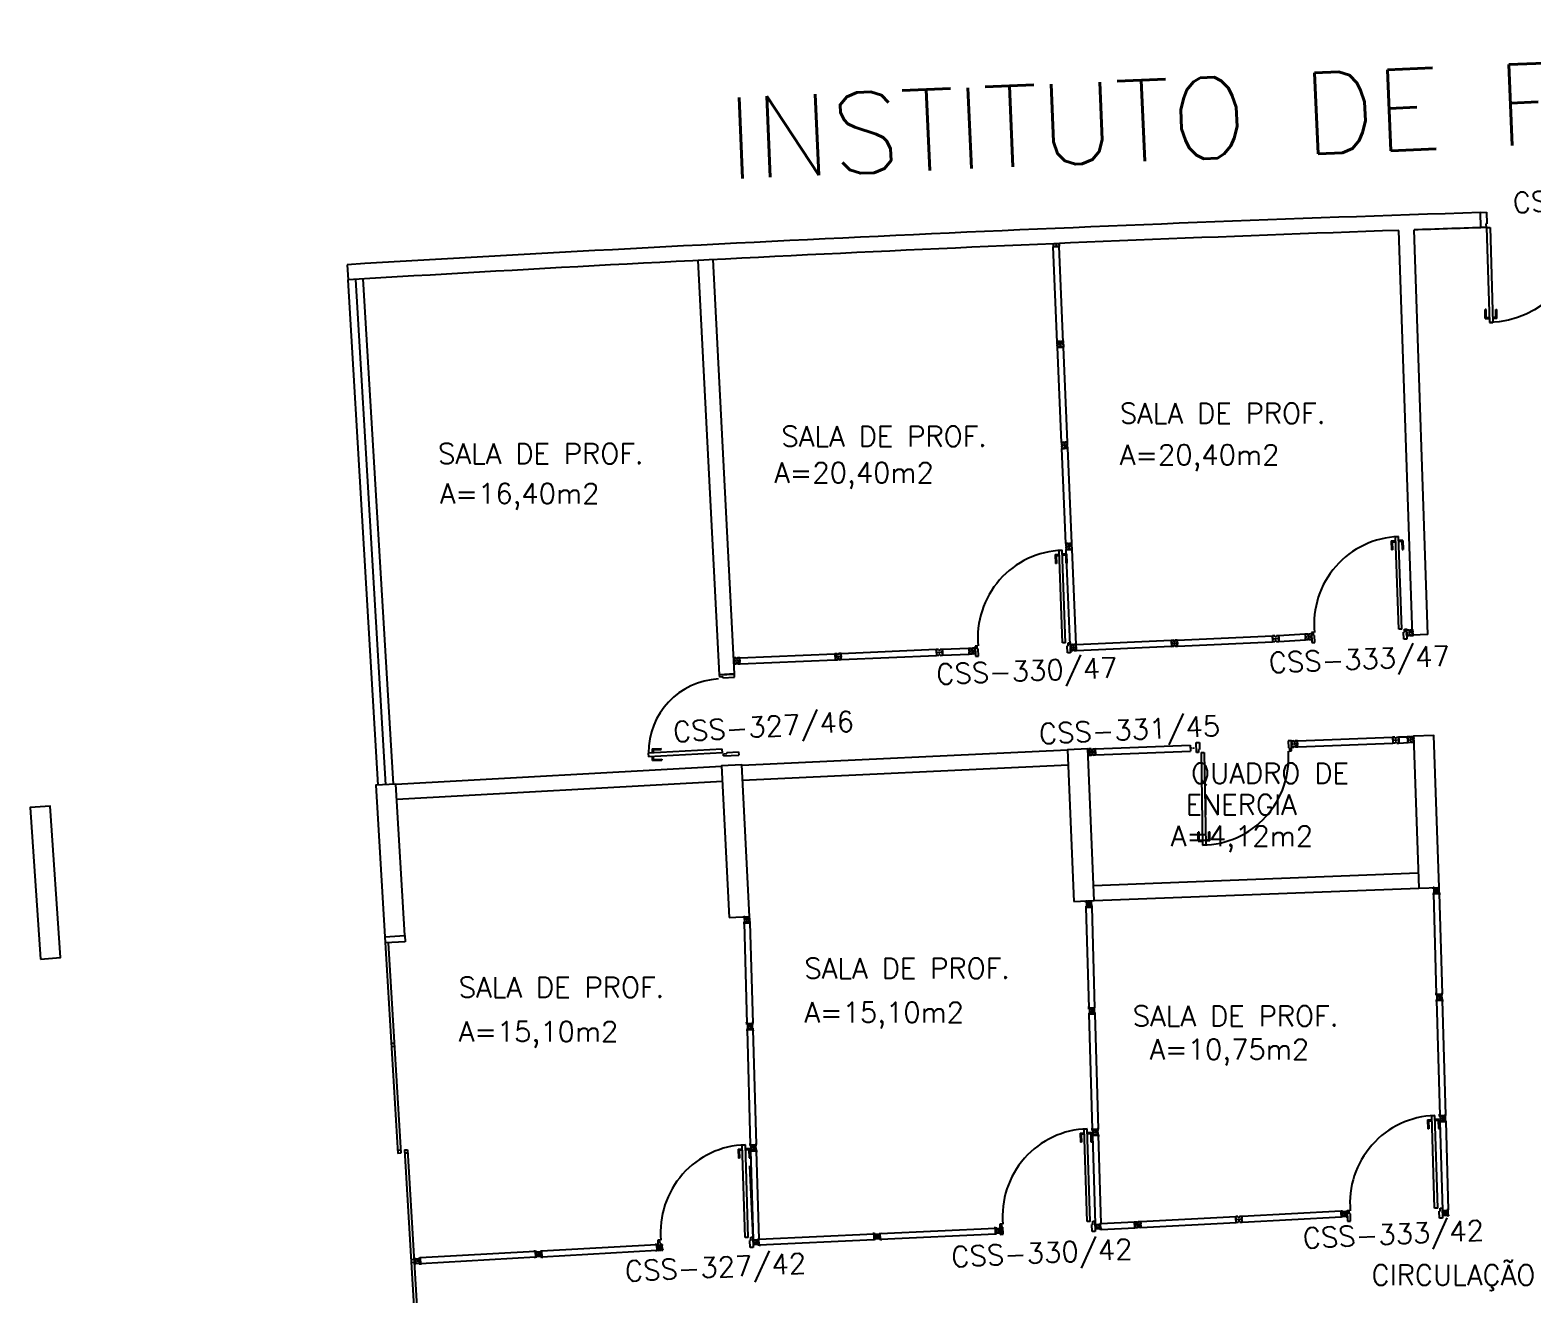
# Model space of a CAD drawing. Extents: x -152 to 150, y 325 to 437.
# Drawn here: x -26.99 to -12.14, y 396.62 to 409.12 of the extents above; entities that cross this region are included whole.
import ezdxf
from ezdxf.enums import TextEntityAlignment as Align

# ---------------------------------------------------------------- set-up
doc = ezdxf.new("R2010")
doc.units = 0
doc.header["$LTSCALE"] = 0.01
doc.header["$MEASUREMENT"] = 0
doc.layers.get('0').update_dxf_attribs({"linetype": 'CONTINUOUS'})
for name, color, linetype in [('ALV', 2, 'CONTINUOUS'), ('AREA', 2, 'CONTINUOUS'), ('DIV', 2, 'CONTINUOUS'), ('ESQ', 1, 'CONTINUOUS'), ('ESTR', 3, 'CONTINUOUS'), ('PORTA', 2, 'CONTINUOUS'), ('TEXTO', 2, 'CONTINUOUS'), ('TEXTO-ENDEREÇO', 2, 'CONTINUOUS'), ('USO', 2, 'CONTINUOUS')]:
    doc.layers.add(name, color=color, linetype=linetype)
doc.styles.add('LEGENDA', font='romans.shx', dxfattribs={"height": 0.2})
doc.styles.add('UNB-100', font='simplex.shx', dxfattribs={"height": 3})
doc.styles.add('UNB-100-1', font='simplex.shx', dxfattribs={"height": 0.2})

# ---------------------------------------------------------------- blocks, each defined once
blk = doc.blocks.new('PILAR-SSC')
blk.add_lwpolyline([(0.003, -27.952), (0.203, -27.952), (0.203, -26.452), (0.003, -26.452)], close=True)
blk = doc.blocks.new('DIVMT-SSC')
for p, q in [((0, 0.005), (0, -0.005)), ((0, -0.005), (0, 0.005)), ((-0.03, -0.03), (-0.03, -0.97)), ((0.006, -0.03), (-0.006, -0.03)), ((-0.005, 0), (0.005, 0)), ((0.005, 0), (-0.005, 0)), ((0.006, -0.02), (0.006, -0.03)), ((0.03, -0.03), (0.03, -0.97)), ((0.03, -0.97), (-0.03, -0.97)), ((-0.006, -0.98), (-0.006, -0.97)), ((-0.006, -0.98), (0.006, -0.98)), ((0.006, -1.001), (-0.006, -1.001)), ((0.005, -0.97), (-0.005, -0.97)), ((0, -0.994), (0, -1.007)), ((0, -1.02), (0, -1.021)), ((0.006, -0.98), (0.006, -0.97))]:
    blk.add_line(p, q)
blk.add_lwpolyline([(0.006, -0.02), (-0.006, -0.02), (0.006, -0.02), (0.006, -0.03), (0.03, -0.03), (0.03, -0.008), (0.02, -0.008), (0.02, 0.008), (0.03, 0.008), (0.03, 0.03), (0.006, 0.03), (0.006, 0.02), (-0.006, 0.02), (-0.006, 0.03), (-0.03, 0.03), (-0.03, 0.008), (-0.02, 0.008), (-0.02, -0.008), (-0.03, -0.008), (-0.03, -0.03), (-0.006, -0.03), (-0.006, -0.02), (-0.006, -0.03)])
blk = doc.blocks.new('PDV2D-SSC')
for p, q in [((-0.148, 0.925), (-0.108, 0.925)), ((-0.148, 0.925), (-0.148, 0.835)), ((-0.138, 0.915), (-0.108, 0.915)), ((-0.138, 0.915), (-0.138, 0.835)), ((-0.106, 0.965), (-0.076, 0.965)), ((-0.106, 0.05), (-0.106, 0.965)), ((-0.076, 0.05), (-0.076, 0.965)), ((-0.034, 0.925), (-0.074, 0.925)), ((-0.044, 0.915), (-0.074, 0.915)), ((-0.044, 0.915), (-0.044, 0.835)), ((-0.034, 0.925), (-0.034, 0.835)), ((-0.138, 0.835), (-0.148, 0.835)), ((-0.044, 0.835), (-0.034, 0.835)), ((-0.95, 0.05), (-0.97, 0.05)), ((-0.97, 0.05), (-0.97, 0.035)), ((-0.97, 0.035), (-0.97, -0.035)), ((-0.95, 0.02), (-0.95, 0.05)), ((-0.95, 0.02), (-0.94, 0.02)), ((-0.94, -0.05), (-0.94, 0.02)), ((-0.076, 0.05), (-0.106, 0.05)), ((-0.051, 0.02), (-0.061, 0.02)), ((-0.061, -0.05), (-0.061, 0.02)), ((-0.051, 0.05), (-0.031, 0.05)), ((-0.051, 0.02), (-0.051, 0.05)), ((-0.031, 0.05), (-0.031, -0.05)), ((-0.97, -0.035), (-0.97, -0.05)), ((-0.97, -0.05), (-0.94, -0.05)), ((-0.031, -0.05), (-0.061, -0.05))]:
    blk.add_line(p, q)
at = {"color": 1}
blk.add_arc((-0.076, 0.1), 0.865, 90, 183.3214, dxfattribs=at)
blk = doc.blocks.new('DIV12-SSC')
for p, q in [((-0.005, 0), (0.005, 0)), ((0, -0.005), (0, 0.005)), ((0.024, 0.019), (0.029, 0.019)), ((0.024, 0.019), (0.024, 0.017)), ((0.024, 0.017), (0.029, 0.017)), ((0.029, 0.03), (0.043, 0.03)), ((0.029, 0.019), (0.029, 0.03)), ((0.029, -0.017), (0.029, 0.017)), ((0.03, 0.029), (1.169, 0.029)), ((0.03, -0.029), (0.03, 0.029)), ((0.043, 0.03), (0.043, 0.029)), ((1.157, 0.03), (1.157, 0.029)), ((1.171, 0.03), (1.157, 0.03)), ((1.169, -0.029), (1.169, 0.029)), ((1.171, 0.019), (1.171, 0.03)), ((1.176, 0.019), (1.171, 0.019)), ((1.176, 0.017), (1.171, 0.017)), ((1.171, -0.017), (1.171, 0.017)), ((1.176, 0.019), (1.176, 0.017)), ((1.195, 0), (1.205, 0)), ((1.2, -0.005), (1.2, 0.005)), ((0.024, -0.017), (0.029, -0.017)), ((0.024, -0.017), (0.024, -0.019)), ((0.024, -0.019), (0.029, -0.019)), ((0.029, -0.031), (0.029, -0.019)), ((0.029, -0.031), (0.043, -0.031)), ((0.03, -0.029), (1.169, -0.029)), ((0.043, -0.029), (0.043, -0.031)), ((1.157, -0.029), (1.157, -0.031)), ((1.171, -0.031), (1.157, -0.031)), ((1.176, -0.017), (1.171, -0.017)), ((1.176, -0.019), (1.171, -0.019)), ((1.171, -0.031), (1.171, -0.019)), ((1.176, -0.017), (1.176, -0.019))]:
    blk.add_line(p, q)
blk = doc.blocks.new('MTDIV-SSC')
for p, q in [((-0.0185, 0.0285), (-0.0285, 0.0285)), ((-0.0285, 0.0185), (-0.0285, 0.0285)), ((-0.0265, 0.0185), (-0.0285, 0.0185)), ((-0.0265, 0.0265), (-0.0185, 0.0265)), ((-0.0265, 0.0235), (-0.0265, 0.0265)), ((-0.0215, 0.0235), (-0.0265, 0.0235)), ((-0.0265, 0.0235), (0.0265, 0.0235)), ((-0.0265, 0.0215), (-0.0235, 0.0215)), ((-0.0265, 0.0185), (-0.0265, 0.0215)), ((-0.0235, 0.0215), (-0.0235, -0.0215)), ((-0.0215, 0.0235), (-0.0215, 0.0215)), ((-0.0215, 0.0215), (0.0215, 0.0215)), ((-0.0215, 0.0195), (-0.0215, -0.0195)), ((-0.0215, 0.0195), (0.0195, 0.0195)), ((-0.0185, 0.0265), (-0.0185, 0.0285)), ((-0.0049, 0), (0.0049, 0)), ((0, -0.0049), (0, 0.0049)), ((0.0195, 0.0095), (0.0115, 0.0095)), ((0.0115, 0.0095), (0.0115, 0.0075)), ((0.0215, 0.0075), (0.0115, 0.0075)), ((0.0135, 0.0075), (0.0135, 0.0055)), ((0.0215, 0.0055), (0.0135, 0.0055)), ((0.0185, 0.0285), (0.0285, 0.0285)), ((0.0185, 0.0265), (0.0185, 0.0285)), ((0.0185, 0.0265), (0.0265, 0.0265)), ((0.0195, 0.0195), (0.0195, 0.0095)), ((0.0215, 0.0235), (0.0265, 0.0235)), ((0.0215, 0.0235), (0.0215, 0.0075)), ((0.0215, 0.0055), (0.0215, -0.0055)), ((0.0265, 0.0215), (0.0235, 0.0215)), ((0.0235, 0.0215), (0.0235, -0.0215)), ((0.0265, 0.0235), (0.0265, 0.0265)), ((0.0265, 0.0185), (0.0265, 0.0215)), ((0.0265, 0.0185), (0.0285, 0.0185)), ((0.0285, 0.0185), (0.0285, 0.0285)), ((-0.0285, -0.0185), (-0.0265, -0.0185)), ((-0.0285, -0.0185), (-0.0285, -0.0285)), ((-0.0185, -0.0285), (-0.0285, -0.0285)), ((-0.0265, -0.0185), (-0.0265, -0.0215)), ((-0.0265, -0.0215), (-0.0235, -0.0215)), ((-0.0215, -0.0235), (-0.0265, -0.0235)), ((-0.0265, -0.0235), (-0.0265, -0.0265)), ((0.0265, -0.0235), (-0.0265, -0.0235)), ((-0.0185, -0.0265), (-0.0265, -0.0265)), ((-0.0215, -0.0195), (0.0195, -0.0195)), ((-0.0215, -0.0215), (-0.0215, -0.0235)), ((-0.0215, -0.0215), (0.0215, -0.0215)), ((-0.0185, -0.0265), (-0.0185, -0.0285)), ((0.0215, -0.0075), (0.0115, -0.0075)), ((0.0115, -0.0075), (0.0115, -0.0095)), ((0.0195, -0.0095), (0.0115, -0.0095)), ((0.0215, -0.0055), (0.0135, -0.0055)), ((0.0135, -0.0055), (0.0135, -0.0075)), ((0.0265, -0.0265), (0.0185, -0.0265)), ((0.0185, -0.0265), (0.0185, -0.0285)), ((0.0185, -0.0285), (0.0285, -0.0285)), ((0.0195, -0.0095), (0.0195, -0.0195)), ((0.0215, -0.0075), (0.0215, -0.0235)), ((0.0215, -0.0235), (0.0265, -0.0235)), ((0.0265, -0.0215), (0.0235, -0.0215)), ((0.0285, -0.0185), (0.0265, -0.0185)), ((0.0265, -0.0185), (0.0265, -0.0215)), ((0.0265, -0.0235), (0.0265, -0.0265)), ((0.0285, -0.0185), (0.0285, -0.0285))]:
    blk.add_line(p, q)
blk = doc.blocks.new('PE80-SSC')
at = {"color": 2}
for p, q in [((0.075, 0), (-0.075, 0)), ((-0.075, -0.03), (-0.075, 0)), ((0.075, 0), (0.075, -0.02)), ((0.777, 0.01), (0.687, 0.01)), ((0.687, 0), (0.687, 0.01)), ((0.777, 0.01), (0.777, -0.03)), ((0.04, -0.03), (-0.075, -0.03)), ((0.075, -0.02), (0.04, -0.02)), ((0.04, -0.03), (0.04, -0.02)), ((0.085, -0.03), (0.817, -0.03)), ((0.085, -0.03), (0.085, -0.065)), ((0.085, -0.065), (0.817, -0.065)), ((0.767, 0), (0.687, 0)), ((0.767, -0.095), (0.687, -0.095)), ((0.687, -0.095), (0.687, -0.105)), ((0.777, -0.105), (0.687, -0.105)), ((0.767, 0), (0.767, -0.03)), ((0.767, -0.095), (0.767, -0.065)), ((0.777, -0.105), (0.777, -0.065)), ((0.817, -0.065), (0.817, -0.03)), ((0.04, -0.771), (-0.075, -0.771)), ((-0.075, -0.771), (-0.075, -0.801)), ((0.075, -0.801), (-0.075, -0.801)), ((0.075, -0.802), (-0.075, -0.802)), ((0.04, -0.771), (0.04, -0.781)), ((0.075, -0.781), (0.04, -0.781)), ((0.075, -0.801), (0.075, -0.781))]:
    blk.add_line(p, q, dxfattribs=at)
at = {"color": 1}
blk.add_arc((0.085, -0.03), 0.731, 270, 357.3429, dxfattribs=at)
blk = doc.blocks.new('A$C73356FFD')
at = {"layer": 'DIV'}
for p, q in [((0.025, 0.03), (0.035, 0.03)), ((0.035, 0.03), (0.025, 0.03)), ((0.03, 0.025), (0.03, 0.035)), ((0.03, 0.035), (0.03, 0.025))]:
    blk.add_line(p, q, dxfattribs=at)
blk.add_lwpolyline([(0.009, 0.036), (0, 0.036), (0, 0.06), (0.022, 0.06), (0.022, 0.05), (0.038, 0.05), (0.038, 0.06), (0.06, 0.06), (0.06, 0.036), (0.05, 0.036), (0.05, 0.024), (0.06, 0.024), (0.06, 0), (0.038, 0), (0.038, 0.01), (0.022, 0.01), (0.022, 0), (0, 0), (0, 0.024), (0.009, 0.024)], close=True, dxfattribs=at)
blk = doc.blocks.new('A$C265F004B')
at = {"linetype": 'Continuous'}
blk.add_blockref('A$C73356FFD', (0, 0), dxfattribs=at)
blk = doc.blocks.new('DIVINI-SSC')
for p, q in [((-0.02, 0), (-0.02, -0.008)), ((-0.02, 0), (0.001, 0)), ((-0.005, 0), (0.005, 0)), ((0, 0.005), (0, -0.005)), ((0.001, 0), (0.02, 0)), ((-0.03, -0.008), (-0.02, -0.008)), ((-0.03, -0.008), (-0.03, -0.028)), ((-0.03, -0.028), (-0.008, -0.028)), ((-0.03, -0.03), (0.03, -0.03)), ((-0.03, -0.975), (-0.03, -0.03)), ((-0.009, -0.03), (-0.027, -0.03)), ((-0.008, -0.019), (0.008, -0.019)), ((-0.008, -0.019), (-0.008, -0.028)), ((-0.006, -0.021), (-0.006, -0.03)), ((0.006, -0.021), (-0.006, -0.021)), ((-0.006, -0.023), (-0.006, -0.027)), ((-0.004, -0.021), (0.004, -0.021)), ((0.006, -0.021), (0.006, -0.03)), ((0.006, -0.023), (0.006, -0.027)), ((0.008, -0.019), (0.008, -0.028)), ((0.03, -0.028), (0.008, -0.028)), ((0.009, -0.03), (0.027, -0.03)), ((0.02, 0), (0.02, -0.008)), ((0.03, -0.008), (0.02, -0.008)), ((0.03, -0.008), (0.03, -0.028)), ((0.03, -0.975), (0.03, -0.03)), ((-0.03, -0.975), (0.03, -0.975)), ((-0.009, -0.975), (-0.027, -0.975)), ((-0.006, -0.985), (-0.006, -0.975)), ((0.006, -0.985), (-0.006, -0.985)), ((0.006, -1.01), (-0.006, -1.01)), ((0, -0.985), (0, -0.988)), ((0, -1.003), (0, -1.018)), ((0.004, -0.951), (0.004, -0.953)), ((0.006, -0.985), (0.006, -0.975)), ((0.03, -0.975), (0.009, -0.975)), ((0.009, -0.975), (0.027, -0.975))]:
    blk.add_line(p, q)
blk = doc.blocks.new('A$C282A6B1B')
at = {"linetype": 'Continuous'}
blk.add_blockref('A$C73356FFD', (0, 0), dxfattribs=at)
blk = doc.blocks.new('PTDP-SSC')
at = {"color": 2}
for p, q in [((0.055, 1.015), (0.09, 1.015)), ((0.055, 0.075), (0.055, 1.015)), ((0.09, 0.075), (0.09, 1.015)), ((1.91, 0.075), (1.91, 1.015)), ((1.945, 1.015), (1.91, 1.015)), ((1.945, 0.075), (1.945, 1.015)), ((0.05, 0.075), (0, 0.075)), ((0, 0.075), (0, -0.075)), ((0.05, 0.04), (0.05, 0.075)), ((0.06, 0.04), (0.05, 0.04)), ((0.055, 0.075), (0.09, 0.075)), ((0.06, -0.075), (0.06, 0.04)), ((1.945, 0.075), (1.91, 0.075)), ((1.94, -0.075), (1.94, 0.04)), ((1.94, 0.04), (1.95, 0.04)), ((1.95, 0.04), (1.95, 0.075)), ((1.95, 0.075), (2, 0.075)), ((2, 0.075), (2, -0.075)), ((0, -0.075), (0.06, -0.075)), ((2, -0.075), (1.94, -0.075))]:
    blk.add_line(p, q, dxfattribs=at)
at = {"color": 1}
for centre, start, end in [((0.055, 0.075), 0, 90), ((1.945, 0.075), 90, 180)]:
    blk.add_arc(centre, 0.94, start, end, dxfattribs=at)

msp = doc.modelspace()

# ---------------------------------------------------------------- linework, layer by layer
at = {"layer": 'ALV'}
for p, q in [((-12.654, 407.164), (-12.658, 407.314)), ((-13.329, 403.139), (-13.465, 407.137)), ((-13.179, 403.144), (-13.315, 407.142)), ((-23.854, 406.798), (-23.845, 406.649)), ((-20.177, 402.748), (-20.386, 406.841)), ((-20.027, 402.756), (-20.237, 406.849)), ((-13.179, 403.144), (-13.329, 403.139)), ((-20.027, 402.756), (-20.177, 402.748)), ((-19.957, 401.856), (-16.739, 402.007)), ((-23.373, 401.668), (-20.156, 401.846)), ((-19.949, 401.707), (-16.732, 401.857)), ((-23.364, 401.518), (-20.148, 401.696)), ((-16.481, 400.667), (-13.274, 400.79)), ((-16.475, 400.517), (-13.269, 400.64))]:
    msp.add_line(p, q, dxfattribs=at)
for radius, start, end in [(407.019, 91.84742, 93.42516), (406.869, 91.96176, 93.42516), (406.869, 91.84747, 91.94064)]:
    msp.add_arc((0.463, 0.506), radius, start, end, dxfattribs=at)
at = {"layer": 'DIV'}
for p, q in [((-14.691, 403.133), (-14.713, 403.132)), ((-14.712, 403.108), (-14.713, 403.132)), ((-14.703, 403.108), (-14.712, 403.108)), ((-14.702, 403.096), (-14.712, 403.096)), ((-14.712, 403.096), (-14.711, 403.072)), ((-14.703, 403.108), (-14.702, 403.096)), ((-14.691, 403.133), (-14.691, 403.123)), ((-14.675, 403.124), (-14.691, 403.123)), ((-14.673, 403.084), (-14.689, 403.083)), ((-14.689, 403.073), (-14.689, 403.083)), ((-14.677, 403.103), (-14.687, 403.103)), ((-14.687, 403.103), (-14.677, 403.103)), ((-14.682, 403.108), (-14.682, 403.098)), ((-14.682, 403.098), (-14.682, 403.108)), ((-14.675, 403.134), (-14.653, 403.135)), ((-14.675, 403.134), (-14.675, 403.124)), ((-14.673, 403.074), (-14.673, 403.084)), ((-14.662, 403.11), (-14.652, 403.111)), ((-14.662, 403.11), (-14.652, 403.111)), ((-14.662, 403.11), (-14.661, 403.098)), ((-14.661, 403.098), (-14.662, 403.11)), ((-14.661, 403.098), (-14.652, 403.099)), ((-14.661, 403.098), (-14.652, 403.099)), ((-14.653, 403.135), (-14.389, 403.151)), ((-14.653, 403.135), (-14.652, 403.111)), ((-14.653, 403.135), (-14.651, 403.075)), ((-14.652, 403.11), (-14.652, 403.1)), ((-14.651, 403.075), (-14.652, 403.099)), ((-14.652, 403.096), (-14.651, 403.078)), ((-14.651, 403.075), (-14.652, 403.096)), ((-14.651, 403.075), (-14.387, 403.091)), ((-14.389, 403.151), (-14.387, 403.091)), ((-14.379, 403.127), (-14.388, 403.127)), ((-14.388, 403.126), (-14.388, 403.116)), ((-14.378, 403.115), (-14.388, 403.115)), ((-14.378, 403.115), (-14.379, 403.127)), ((-14.364, 403.122), (-14.351, 403.123)), ((-14.358, 403.129), (-14.357, 403.116)), ((-14.338, 403.123), (-14.337, 403.123)), ((-18.013, 402.998), (-18.035, 402.997)), ((-18.034, 402.973), (-18.035, 402.997)), ((-18.025, 402.973), (-18.034, 402.973)), ((-18.024, 402.961), (-18.034, 402.961)), ((-18.034, 402.961), (-18.033, 402.937)), ((-18.011, 402.938), (-18.033, 402.937)), ((-18.025, 402.973), (-18.024, 402.961)), ((-18.013, 402.998), (-18.013, 402.988)), ((-17.997, 402.989), (-18.013, 402.988)), ((-17.995, 402.949), (-18.011, 402.948)), ((-18.011, 402.938), (-18.011, 402.948)), ((-17.999, 402.968), (-18.009, 402.968)), ((-18.009, 402.968), (-17.999, 402.968)), ((-18.004, 402.973), (-18.004, 402.963)), ((-18.004, 402.963), (-18.004, 402.973)), ((-17.997, 402.999), (-17.997, 402.989)), ((-17.997, 402.999), (-17.975, 402.999)), ((-17.995, 402.939), (-17.995, 402.949)), ((-17.995, 402.939), (-17.973, 402.94)), ((-17.984, 402.975), (-17.974, 402.976)), ((-17.984, 402.975), (-17.974, 402.976)), ((-17.984, 402.975), (-17.983, 402.963)), ((-17.983, 402.963), (-17.984, 402.975)), ((-17.983, 402.963), (-17.974, 402.964)), ((-17.983, 402.963), (-17.974, 402.964)), ((-17.975, 402.999), (-17.712, 403.011)), ((-17.975, 402.999), (-17.974, 402.976)), ((-17.975, 402.999), (-17.973, 402.94)), ((-17.974, 402.975), (-17.974, 402.965)), ((-17.973, 402.94), (-17.974, 402.964)), ((-17.974, 402.961), (-17.973, 402.943)), ((-17.973, 402.94), (-17.974, 402.961)), ((-17.973, 402.94), (-17.709, 402.951)), ((-17.712, 403.011), (-17.709, 402.951)), ((-17.701, 402.988), (-17.711, 402.987)), ((-17.711, 402.986), (-17.71, 402.976)), ((-17.701, 402.976), (-17.71, 402.975)), ((-17.701, 402.976), (-17.701, 402.988)), ((-17.687, 402.982), (-17.673, 402.983)), ((-17.68, 402.989), (-17.68, 402.976)), ((-17.661, 402.983), (-17.66, 402.983)), ((-14.689, 403.073), (-14.711, 403.072)), ((-14.673, 403.074), (-14.651, 403.075)), ((-13.505, 402.132), (-13.527, 402.131)), ((-13.526, 402.107), (-13.527, 402.131)), ((-13.516, 402.107), (-13.526, 402.107)), ((-13.525, 402.095), (-13.524, 402.071)), ((-13.516, 402.095), (-13.525, 402.095)), ((-13.502, 402.072), (-13.524, 402.071)), ((-13.516, 402.107), (-13.516, 402.095)), ((-13.505, 402.132), (-13.504, 402.122)), ((-13.488, 402.122), (-13.504, 402.122)), ((-13.502, 402.072), (-13.503, 402.082)), ((-13.487, 402.082), (-13.503, 402.082)), ((-13.501, 402.102), (-13.49, 402.102)), ((-13.49, 402.102), (-13.501, 402.102)), ((-13.495, 402.097), (-13.496, 402.107)), ((-13.496, 402.107), (-13.495, 402.097)), ((-13.489, 402.132), (-13.467, 402.133)), ((-13.489, 402.132), (-13.488, 402.122)), ((-13.486, 402.072), (-13.487, 402.082)), ((-13.486, 402.072), (-13.464, 402.073)), ((-13.475, 402.109), (-13.466, 402.109)), ((-13.475, 402.097), (-13.475, 402.109)), ((-13.475, 402.109), (-13.466, 402.109)), ((-13.475, 402.109), (-13.475, 402.097)), ((-13.475, 402.097), (-13.465, 402.097)), ((-13.475, 402.097), (-13.465, 402.097)), ((-13.467, 402.133), (-13.379, 402.136)), ((-13.467, 402.133), (-13.464, 402.073)), ((-13.467, 402.133), (-13.466, 402.109)), ((-13.466, 402.108), (-13.465, 402.098)), ((-13.464, 402.073), (-13.465, 402.097)), ((-13.464, 402.073), (-13.465, 402.094)), ((-13.465, 402.094), (-13.464, 402.076)), ((-13.464, 402.073), (-13.374, 402.077)), ((-13.379, 402.136), (-13.377, 402.077)), ((-16.504, 402.017), (-16.526, 402.016)), ((-16.525, 401.992), (-16.526, 402.016)), ((-16.515, 401.992), (-16.525, 401.992)), ((-16.515, 401.98), (-16.524, 401.98)), ((-16.524, 401.98), (-16.523, 401.956)), ((-16.501, 401.957), (-16.523, 401.956)), ((-16.515, 401.992), (-16.515, 401.98)), ((-16.504, 402.017), (-16.503, 402.007)), ((-16.487, 402.007), (-16.503, 402.007)), ((-16.486, 401.967), (-16.502, 401.967)), ((-16.501, 401.957), (-16.502, 401.967)), ((-16.489, 401.987), (-16.5, 401.987)), ((-16.5, 401.987), (-16.489, 401.987)), ((-16.495, 401.992), (-16.494, 401.982)), ((-16.494, 401.982), (-16.495, 401.992)), ((-16.488, 402.017), (-16.466, 402.018)), ((-16.488, 402.017), (-16.487, 402.007)), ((-16.485, 401.957), (-16.486, 401.967)), ((-16.485, 401.957), (-16.463, 401.958)), ((-16.474, 401.994), (-16.474, 401.982)), ((-16.474, 401.994), (-16.465, 401.994)), ((-16.474, 401.982), (-16.474, 401.994)), ((-16.474, 401.994), (-16.465, 401.994)), ((-16.474, 401.982), (-16.464, 401.982)), ((-16.474, 401.982), (-16.464, 401.982)), ((-16.466, 402.018), (-16.465, 401.994)), ((-16.466, 402.018), (-16.463, 401.958)), ((-16.465, 401.993), (-16.464, 401.983)), ((-16.463, 401.958), (-16.464, 401.982)), ((-16.464, 401.979), (-16.464, 401.961)), ((-16.463, 401.958), (-16.464, 401.979)), ((-13.126, 400.588), (-13.126, 400.574)), ((-13.126, 400.588), (-13.114, 400.588)), ((-13.124, 400.574), (-13.126, 400.574)), ((-13.124, 400.586), (-13.067, 400.588)), ((-13.124, 400.586), (-13.095, 399.593)), ((-13.114, 400.593), (-13.114, 400.588)), ((-13.112, 400.593), (-13.114, 400.593)), ((-13.112, 400.593), (-13.112, 400.588)), ((-13.112, 400.588), (-13.079, 400.589)), ((-13.102, 400.617), (-13.091, 400.618)), ((-13.102, 400.617), (-13.091, 400.618)), ((-13.097, 400.623), (-13.096, 400.612)), ((-13.096, 400.612), (-13.097, 400.623)), ((-13.079, 400.594), (-13.079, 400.589)), ((-13.077, 400.594), (-13.079, 400.594)), ((-13.077, 400.594), (-13.077, 400.589)), ((-13.077, 400.589), (-13.065, 400.59)), ((-13.073, 400.636), (-13.068, 400.637)), ((-13.073, 400.636), (-13.073, 400.634)), ((-13.073, 400.634), (-13.068, 400.635)), ((-13.073, 400.601), (-13.068, 400.602)), ((-13.073, 400.601), (-13.073, 400.599)), ((-13.073, 400.599), (-13.068, 400.6)), ((-13.068, 400.637), (-13.069, 400.649)), ((-13.068, 400.602), (-13.068, 400.635)), ((-13.067, 400.588), (-13.068, 400.6)), ((-13.067, 400.588), (-13.038, 399.595)), ((-13.065, 400.575), (-13.067, 400.575)), ((-13.065, 400.59), (-13.065, 400.575)), ((-16.558, 400.452), (-16.546, 400.452)), ((-16.558, 400.452), (-16.558, 400.438)), ((-16.556, 400.438), (-16.558, 400.438)), ((-16.556, 400.45), (-16.499, 400.452)), ((-16.556, 400.45), (-16.527, 399.458)), ((-16.544, 400.458), (-16.546, 400.457)), ((-16.546, 400.457), (-16.546, 400.452)), ((-16.544, 400.458), (-16.544, 400.453)), ((-16.544, 400.453), (-16.511, 400.453)), ((-16.533, 400.481), (-16.523, 400.482)), ((-16.533, 400.481), (-16.523, 400.482)), ((-16.528, 400.476), (-16.528, 400.487)), ((-16.528, 400.487), (-16.528, 400.476)), ((-16.509, 400.459), (-16.511, 400.458)), ((-16.511, 400.458), (-16.511, 400.453)), ((-16.509, 400.459), (-16.509, 400.454)), ((-16.509, 400.454), (-16.497, 400.454)), ((-16.505, 400.501), (-16.505, 400.499)), ((-16.505, 400.501), (-16.5, 400.501)), ((-16.505, 400.499), (-16.5, 400.499)), ((-16.504, 400.466), (-16.504, 400.464)), ((-16.504, 400.466), (-16.499, 400.466)), ((-16.504, 400.464), (-16.499, 400.464)), ((-16.5, 400.501), (-16.501, 400.513)), ((-16.499, 400.466), (-16.5, 400.499)), ((-16.499, 400.452), (-16.499, 400.464)), ((-16.499, 400.452), (-16.47, 399.459)), ((-16.497, 400.44), (-16.499, 400.439)), ((-16.497, 400.454), (-16.497, 400.44)), ((-19.936, 400.299), (-19.924, 400.299)), ((-19.936, 400.299), (-19.936, 400.284)), ((-19.934, 400.284), (-19.936, 400.284)), ((-19.934, 400.297), (-19.877, 400.298)), ((-19.934, 400.297), (-19.905, 399.304)), ((-19.922, 400.304), (-19.924, 400.304)), ((-19.924, 400.304), (-19.924, 400.299)), ((-19.922, 400.304), (-19.922, 400.299)), ((-19.922, 400.299), (-19.889, 400.3)), ((-19.912, 400.328), (-19.902, 400.328)), ((-19.912, 400.328), (-19.902, 400.328)), ((-19.906, 400.323), (-19.907, 400.333)), ((-19.907, 400.333), (-19.906, 400.323)), ((-19.887, 400.305), (-19.889, 400.305)), ((-19.889, 400.305), (-19.889, 400.3)), ((-19.887, 400.305), (-19.887, 400.3)), ((-19.887, 400.3), (-19.875, 400.3)), ((-19.884, 400.347), (-19.883, 400.345)), ((-19.884, 400.347), (-19.879, 400.347)), ((-19.883, 400.345), (-19.878, 400.345)), ((-19.883, 400.312), (-19.883, 400.31)), ((-19.883, 400.312), (-19.878, 400.312)), ((-19.883, 400.31), (-19.878, 400.31)), ((-19.879, 400.347), (-19.879, 400.359)), ((-19.878, 400.312), (-19.878, 400.345)), ((-19.877, 400.298), (-19.878, 400.31)), ((-19.877, 400.298), (-19.848, 399.306)), ((-19.875, 400.286), (-19.877, 400.286)), ((-19.875, 400.3), (-19.875, 400.286)), ((-13.096, 399.606), (-13.098, 399.606)), ((-13.097, 399.591), (-13.098, 399.606)), ((-13.097, 399.591), (-13.085, 399.592)), ((-13.095, 399.593), (-13.038, 399.595)), ((-13.085, 399.587), (-13.085, 399.592)), ((-13.083, 399.587), (-13.085, 399.587)), ((-13.083, 399.592), (-13.05, 399.593)), ((-13.083, 399.587), (-13.083, 399.592)), ((-13.071, 399.564), (-13.061, 399.564)), ((-13.066, 399.569), (-13.066, 399.559)), ((-13.05, 399.588), (-13.05, 399.593)), ((-13.048, 399.588), (-13.05, 399.588)), ((-13.048, 399.593), (-13.036, 399.593)), ((-13.048, 399.588), (-13.048, 399.593)), ((-13.037, 399.607), (-13.039, 399.607)), ((-13.036, 399.593), (-13.037, 399.607)), ((-16.529, 399.455), (-16.529, 399.47)), ((-16.527, 399.47), (-16.529, 399.47)), ((-16.529, 399.455), (-16.517, 399.456)), ((-16.527, 399.458), (-16.47, 399.459)), ((-16.517, 399.451), (-16.517, 399.456)), ((-16.515, 399.451), (-16.517, 399.451)), ((-16.515, 399.456), (-16.482, 399.457)), ((-16.515, 399.451), (-16.515, 399.456)), ((-16.503, 399.428), (-16.493, 399.428)), ((-16.498, 399.433), (-16.498, 399.423)), ((-16.482, 399.452), (-16.482, 399.457)), ((-16.48, 399.452), (-16.482, 399.452)), ((-16.48, 399.452), (-16.48, 399.457)), ((-16.48, 399.457), (-16.468, 399.457)), ((-16.468, 399.472), (-16.47, 399.472)), ((-16.468, 399.457), (-16.468, 399.472)), ((-19.907, 399.302), (-19.908, 399.316)), ((-19.906, 399.316), (-19.908, 399.316)), ((-19.907, 399.302), (-19.895, 399.302)), ((-19.905, 399.304), (-19.848, 399.306)), ((-19.895, 399.297), (-19.895, 399.302)), ((-19.893, 399.297), (-19.895, 399.297)), ((-19.893, 399.302), (-19.86, 399.303)), ((-19.893, 399.297), (-19.893, 399.302)), ((-19.881, 399.274), (-19.871, 399.275)), ((-19.876, 399.28), (-19.876, 399.269)), ((-19.86, 399.298), (-19.86, 399.303)), ((-19.858, 399.298), (-19.86, 399.298)), ((-19.858, 399.303), (-19.846, 399.304)), ((-19.858, 399.298), (-19.858, 399.303)), ((-19.847, 399.318), (-19.849, 399.318)), ((-19.846, 399.304), (-19.847, 399.318)), ((-13.063, 398.392), (-13.063, 398.406)), ((-13.061, 398.406), (-13.063, 398.406)), ((-13.063, 398.392), (-13.051, 398.392)), ((-13.061, 398.394), (-13.004, 398.396)), ((-13.061, 398.335), (-13.049, 398.335)), ((-13.061, 398.335), (-13.061, 398.32)), ((-13.059, 398.333), (-13.002, 398.335)), ((-13.059, 398.333), (-13.034, 397.46)), ((-13.051, 398.387), (-13.051, 398.392)), ((-13.049, 398.387), (-13.051, 398.387)), ((-13.048, 398.34), (-13.05, 398.34)), ((-13.05, 398.34), (-13.049, 398.335)), ((-13.049, 398.392), (-13.016, 398.393)), ((-13.049, 398.387), (-13.049, 398.392)), ((-13.048, 398.34), (-13.047, 398.335)), ((-13.047, 398.335), (-13.014, 398.336)), ((-13.037, 398.364), (-13.027, 398.364)), ((-13.037, 398.364), (-13.027, 398.364)), ((-13.032, 398.369), (-13.032, 398.359)), ((-13.032, 398.369), (-13.032, 398.359)), ((-13.016, 398.388), (-13.016, 398.393)), ((-13.014, 398.388), (-13.016, 398.388)), ((-13.013, 398.341), (-13.015, 398.341)), ((-13.015, 398.341), (-13.014, 398.336)), ((-13.014, 398.393), (-13.002, 398.394)), ((-13.014, 398.388), (-13.014, 398.393)), ((-13.013, 398.341), (-13.012, 398.336)), ((-13.012, 398.336), (-13, 398.337)), ((-13.002, 398.408), (-13.004, 398.408)), ((-13.002, 398.394), (-13.002, 398.408)), ((-13.002, 398.335), (-12.978, 397.462)), ((-13, 398.337), (-13, 398.322)), ((-16.493, 398.27), (-16.495, 398.27)), ((-16.495, 398.256), (-16.495, 398.27)), ((-16.495, 398.256), (-16.483, 398.256)), ((-16.493, 398.258), (-16.436, 398.26)), ((-16.493, 398.199), (-16.493, 398.185)), ((-16.493, 398.199), (-16.481, 398.199)), ((-16.491, 398.185), (-16.493, 398.185)), ((-16.491, 398.197), (-16.434, 398.199)), ((-16.491, 398.197), (-16.466, 397.324)), ((-16.483, 398.251), (-16.483, 398.256)), ((-16.481, 398.251), (-16.483, 398.251)), ((-16.482, 398.204), (-16.481, 398.199)), ((-16.48, 398.204), (-16.482, 398.204)), ((-16.481, 398.256), (-16.448, 398.257)), ((-16.481, 398.251), (-16.481, 398.256)), ((-16.48, 398.204), (-16.479, 398.199)), ((-16.479, 398.199), (-16.446, 398.2)), ((-16.469, 398.228), (-16.459, 398.228)), ((-16.469, 398.228), (-16.459, 398.228)), ((-16.464, 398.233), (-16.464, 398.223)), ((-16.464, 398.233), (-16.464, 398.223)), ((-16.448, 398.252), (-16.448, 398.257)), ((-16.446, 398.252), (-16.448, 398.252)), ((-16.447, 398.205), (-16.446, 398.2)), ((-16.445, 398.205), (-16.447, 398.205)), ((-16.446, 398.257), (-16.434, 398.258)), ((-16.446, 398.252), (-16.446, 398.257)), ((-16.445, 398.205), (-16.444, 398.2)), ((-16.444, 398.2), (-16.432, 398.201)), ((-16.434, 398.272), (-16.436, 398.272)), ((-16.434, 398.258), (-16.434, 398.272)), ((-16.434, 398.199), (-16.409, 397.326)), ((-16.432, 398.186), (-16.434, 398.186)), ((-16.432, 398.201), (-16.432, 398.186)), ((-13.059, 398.321), (-13.061, 398.32)), ((-13, 398.322), (-13.002, 398.322)), ((-19.872, 398.117), (-19.874, 398.117)), ((-19.873, 398.103), (-19.874, 398.117)), ((-19.873, 398.103), (-19.861, 398.103)), ((-19.872, 398.046), (-19.871, 398.031)), ((-19.872, 398.046), (-19.86, 398.046)), ((-19.871, 398.105), (-19.814, 398.106)), ((-19.869, 398.031), (-19.871, 398.031)), ((-19.87, 398.044), (-19.813, 398.045)), ((-19.87, 398.044), (-19.845, 397.171)), ((-19.861, 398.098), (-19.861, 398.103)), ((-19.859, 398.098), (-19.861, 398.098)), ((-19.86, 398.051), (-19.86, 398.046)), ((-19.858, 398.051), (-19.86, 398.051)), ((-19.859, 398.103), (-19.826, 398.104)), ((-19.859, 398.098), (-19.859, 398.103)), ((-19.858, 398.051), (-19.858, 398.046)), ((-19.858, 398.046), (-19.825, 398.047)), ((-19.847, 398.075), (-19.837, 398.075)), ((-19.847, 398.075), (-19.837, 398.075)), ((-19.842, 398.08), (-19.842, 398.07)), ((-19.842, 398.08), (-19.842, 398.07)), ((-19.826, 398.099), (-19.826, 398.104)), ((-19.824, 398.099), (-19.826, 398.099)), ((-19.825, 398.052), (-19.825, 398.047)), ((-19.823, 398.052), (-19.825, 398.052)), ((-19.824, 398.104), (-19.812, 398.104)), ((-19.824, 398.099), (-19.824, 398.104)), ((-19.823, 398.052), (-19.823, 398.047)), ((-19.823, 398.047), (-19.811, 398.047)), ((-19.813, 398.119), (-19.815, 398.119)), ((-19.812, 398.104), (-19.813, 398.119)), ((-19.813, 398.045), (-19.788, 397.173)), ((-19.81, 398.033), (-19.812, 398.033)), ((-19.811, 398.047), (-19.81, 398.033)), ((-19.881, 397.896), (-19.847, 397.189)), ((-15.017, 397.4), (-14.035, 397.452)), ((-14.033, 397.392), (-14.035, 397.452)), ((-13.023, 397.46), (-13.025, 397.46)), ((-12.988, 397.461), (-12.99, 397.461)), ((-16.469, 397.348), (-16.471, 397.348)), ((-16.41, 397.326), (-16.076, 397.345)), ((-16.073, 397.285), (-16.076, 397.345)), ((-16.065, 397.321), (-16.074, 397.321)), ((-16.074, 397.31), (-16.074, 397.32)), ((-16.064, 397.309), (-16.074, 397.309)), ((-16.065, 397.321), (-16.064, 397.309)), ((-16.051, 397.316), (-16.037, 397.317)), ((-16.043, 397.31), (-16.044, 397.322)), ((-16.025, 397.317), (-16.023, 397.317)), ((-15.055, 397.398), (-15.077, 397.397)), ((-15.076, 397.373), (-15.077, 397.397)), ((-15.066, 397.373), (-15.076, 397.373)), ((-15.075, 397.361), (-15.074, 397.337)), ((-15.066, 397.361), (-15.075, 397.361)), ((-15.052, 397.338), (-15.074, 397.337)), ((-15.066, 397.361), (-15.066, 397.373)), ((-15.055, 397.398), (-15.055, 397.388)), ((-15.039, 397.389), (-15.055, 397.388)), ((-15.036, 397.349), (-15.052, 397.348)), ((-15.052, 397.338), (-15.052, 397.348)), ((-15.051, 397.368), (-15.04, 397.369)), ((-15.04, 397.369), (-15.051, 397.368)), ((-15.046, 397.373), (-15.045, 397.363)), ((-15.045, 397.363), (-15.046, 397.373)), ((-15.039, 397.399), (-15.017, 397.4)), ((-15.039, 397.399), (-15.039, 397.389)), ((-15.036, 397.339), (-15.036, 397.349)), ((-15.036, 397.339), (-15.014, 397.34)), ((-15.025, 397.375), (-15.016, 397.376)), ((-15.025, 397.375), (-15.016, 397.376)), ((-15.025, 397.375), (-15.025, 397.363)), ((-15.025, 397.363), (-15.025, 397.375)), ((-15.025, 397.363), (-15.015, 397.364)), ((-15.025, 397.363), (-15.015, 397.364)), ((-15.017, 397.4), (-15.016, 397.379)), ((-15.014, 397.34), (-15.017, 397.4)), ((-15.017, 397.4), (-15.016, 397.376)), ((-15.016, 397.379), (-15.017, 397.397)), ((-15.015, 397.365), (-15.016, 397.375)), ((-15.014, 397.34), (-15.015, 397.364)), ((-15.014, 397.34), (-14.033, 397.392)), ((-14.025, 397.428), (-14.034, 397.428)), ((-14.034, 397.417), (-14.034, 397.427)), ((-14.024, 397.416), (-14.034, 397.416)), ((-14.025, 397.428), (-14.024, 397.416)), ((-14.01, 397.422), (-13.997, 397.423)), ((-14.009, 397.422), (-13.998, 397.422)), ((-14.003, 397.416), (-14.004, 397.429)), ((-14.004, 397.427), (-14.003, 397.417)), ((-13.984, 397.423), (-13.983, 397.423)), ((-13.942, 397.396), (-13.952, 397.396)), ((-13.019, 397.432), (-12.988, 397.433)), ((-13.019, 397.432), (-12.988, 397.433)), ((-19.83, 397.141), (-19.799, 397.145)), ((-18.631, 397.198), (-18.6, 397.201)), ((-16.407, 397.269), (-16.073, 397.285))]:
    msp.add_line(p, q, dxfattribs=at)
at = {"layer": 'ESQ'}
for p, q in [((-23.547, 401.658), (-23.845, 406.649)), ((-23.472, 401.662), (-23.77, 406.653)), ((-23.397, 401.666), (-23.695, 406.658)), ((-23.483, 400.159), (-23.355, 398.02)), ((-23.28, 400.111), (-23.479, 400.099)), ((-23.283, 400.171), (-23.28, 400.111)), ((-23.449, 400.101), (-23.325, 398.022)), ((-23.39, 399.106), (-23.42, 399.104)), ((-23.388, 399.076), (-23.418, 399.074)), ((-23.327, 398.051), (-23.357, 398.05)), ((-23.287, 398.054), (-23.257, 398.056)), ((-23.287, 398.054), (-23.16, 395.918)), ((-23.257, 398.056), (-23.13, 395.92)), ((-23.325, 398.022), (-23.355, 398.02)), ((-23.285, 398.024), (-23.255, 398.026)), ((-23.192, 396.971), (-23.222, 396.969)), ((-23.191, 396.941), (-23.221, 396.939))]:
    msp.add_line(p, q, dxfattribs=at)
at = {"layer": 'PORTA'}
for p, q in [((-12.602, 406.356), (-12.612, 406.356)), ((-12.611, 406.266), (-12.612, 406.356)), ((-12.601, 406.276), (-12.602, 406.356)), ((-12.507, 406.357), (-12.497, 406.357)), ((-12.507, 406.277), (-12.507, 406.357)), ((-12.496, 406.267), (-12.497, 406.357)), ((-12.611, 406.266), (-12.572, 406.267)), ((-12.601, 406.276), (-12.572, 406.277)), ((-12.507, 406.277), (-12.537, 406.277)), ((-12.496, 406.267), (-12.537, 406.267))]:
    msp.add_line(p, q, dxfattribs=at)

# ---------------------------------------------------------------- block references
at = {"layer": 'DIV'}
for name, p, rotation in [('DIVINI-SSC', (-16.851, 407.007), 2.439024390242575), ('A$C265F004B', (-16.838, 405.982), 2.439024390242575), ('DIVMT-SSC', (-16.767, 405.014), 182.4390243902556), ('DIVMT-SSC', (-16.724, 404.015), 182.4390243902556), ('PDV2D-SSC', (-16.68, 403.016), 2.032448096223106), ('DIVMT-SSC', (-16.681, 403.016), 182.4390243902556), ('PDV2D-SSC', (-13.358, 403.151), 2.110917922640773), ('DIVMT-SSC', (-16.682, 403.016), 92.60862667353189), ('DIVMT-SSC', (-15.682, 403.059), 92.60862667353189), ('A$C265F004B', (-14.387, 403.091), 2.517494216666063), ('A$C265F004B', (-13.387, 403.131), 2.34789193346855), ('DIVMT-SSC', (-20.004, 402.885), 92.33479820878547), ('DIVMT-SSC', (-19.004, 402.926), 92.53015684711183), ('A$C265F004B', (-17.709, 402.951), 2.439024390242575), ('DIVMT-SSC', (-16.494, 401.984), 92.29781588327431), ('PDV2D-SSC', (-15.496, 402.028), 180.991229818076), ('DIVMT-SSC', (-14.495, 402.064), 92.20092770691274), ('A$C282A6B1B', (-13.317, 402.079), 92.4439298797521), ('MTDIV-SSC', (-13.096, 400.617), 1.626199999999383), ('MTDIV-SSC', (-16.528, 400.482), 1.626199999999383), ('MTDIV-SSC', (-19.907, 400.328), 1.626199999999383), ('DIV12-SSC', (-13.066, 399.564), 271.6262000000002), ('MTDIV-SSC', (-13.066, 399.564), 1.626199999999383), ('DIV12-SSC', (-16.498, 399.428), 271.6262000000002), ('MTDIV-SSC', (-16.498, 399.428), 1.626199999999383), ('DIV12-SSC', (-19.876, 399.274), 271.6262000000002), ('MTDIV-SSC', (-19.876, 399.274), 1.626199999999383), ('PDV2D-SSC', (-13.004, 397.432), 1.828213597966913), ('MTDIV-SSC', (-13.032, 398.364), 1.626199999999383), ('PDV2D-SSC', (-16.436, 397.301), 1.828213597966913), ('MTDIV-SSC', (-16.464, 398.228), 1.626199999999383), ('PDV2D-SSC', (-19.814, 397.143), 1.828213597966913), ('MTDIV-SSC', (-19.842, 398.075), 1.626199999999383), ('MTDIV-SSC', (-14.003, 397.422), 1.205101939346481), ('MTDIV-SSC', (-13.005, 397.432), 2.19540000000081), ('MTDIV-SSC', (-16.437, 397.297), 2.683199999999265), ('MTDIV-SSC', (-19.816, 397.143), 3.170999999999697), ('DIV12-SSC', (-19.816, 397.143), 2.683000000000868), ('MTDIV-SSC', (-18.617, 397.199), 3.170999999999697), ('DIV12-SSC', (-18.617, 397.199), 2.683000000000868), ('MTDIV-SSC', (-17.418, 397.255), 2.683199999999265), ('DIV12-SSC', (-21.965, 397.024), 183.1709999999997), ('MTDIV-SSC', (-21.965, 397.024), 3.170999999999697), ('DIV12-SSC', (-20.767, 397.09), 183.1709999999997), ('MTDIV-SSC', (-20.767, 397.09), 3.170999999999697), ('MTDIV-SSC', (-23.163, 396.957), 3.170999999999697)]:
    msp.add_blockref(name, p, dxfattribs=dict(at, rotation=rotation))
at = {"layer": 'DIV', "xscale": -1, "rotation": 92.98532653884297}
msp.add_blockref('DIVMT-SSC', (-16.044, 397.316), dxfattribs=at)
at = {"layer": 'ESQ', "rotation": 183.0236001108626}
msp.add_blockref('PE80-SSC', (-20.061, 401.951), dxfattribs=at)
at = {"layer": 'ESTR'}
for p, rotation in [((-14.223, 428.576), 1.951219512195146), ((-17.867, 428.435), 2.439024390242575), ((-21.51, 428.264), 2.926829268292534), ((-25.151, 428.061), 3.414634146341412), ((-28.79, 427.827), 3.902439024390412)]:
    msp.add_blockref('PILAR-SSC', p, dxfattribs=dict(at, rotation=rotation))
at = {"layer": 'PORTA', "xscale": -1, "rotation": 181.7072999999978}
msp.add_blockref('PTDP-SSC', (-12.656, 407.239), dxfattribs=at)

# ---------------------------------------------------------------- texts
at = {"layer": 'AREA', "style": 'UNB-100'}
for s, p in [('A=20,40m2', (-16.222, 404.82)), ('A=20,40m2', (-19.636, 404.645)), ('A=16,40m2', (-22.939, 404.438)), ('A=4,12m2', (-15.718, 401.056)), ('A=15,10m2', (-19.338, 399.313)), ('A=15,10m2', (-22.753, 399.124)), ('A=10,75m2', (-15.928, 398.949))]:
    msp.add_text(s, height=0.2, dxfattribs=at).set_placement(p)
at = {"layer": 'TEXTO', "style": 'UNB-100'}
for s, p in [('SALA DE PROF.', (-16.222, 405.231)), ('SALA DE PROF.', (-19.565, 405.002)), ('SALA DE PROF.', (-22.957, 404.831)), ('QUADRO DE', (-15.518, 401.675)), ('ENERGIA', (-15.572, 401.365)), ('SALA DE PROF.', (-19.338, 399.749)), ('SALA DE PROF.', (-22.753, 399.561)), ('SALA DE PROF.', (-16.094, 399.276)), ('CIRCULAÇÃO', (-13.736, 396.718))]:
    msp.add_text(s, height=0.2, dxfattribs=at).set_placement(p)
at = {"layer": 'TEXTO-ENDEREÇO', "style": 'UNB-100-1'}
for s, rotation, p in [('CSS-334', 2.5863, (-11.706, 407.338)), ('CSS-330/47', 2.2043, (-17.136, 402.686)), ('CSS-333/47', 2.2043, (-13.852, 402.801)), ('CSS-327/46', 3.4244, (-19.736, 402.136)), ('CSS-331/45', 2.5863, (-16.121, 402.104)), ('CSS-333/42', 2.5863, (-13.515, 397.122)), ('CSS-330/42', 2.5863, (-16.987, 396.937)), ('CSS-327/42', 2.5863, (-20.211, 396.796))]:
    msp.add_text(s, height=0.2, rotation=rotation, dxfattribs=at).set_placement(p, align=Align.CENTER)
at = {"layer": 'USO', "style": 'LEGENDA'}
msp.add_text('INSTITUTO DE FISICA MOD. 13', height=0.8, rotation=2.4394, dxfattribs=at).set_placement((-20.086, 407.645))

doc.saveas('drawing.dxf')
